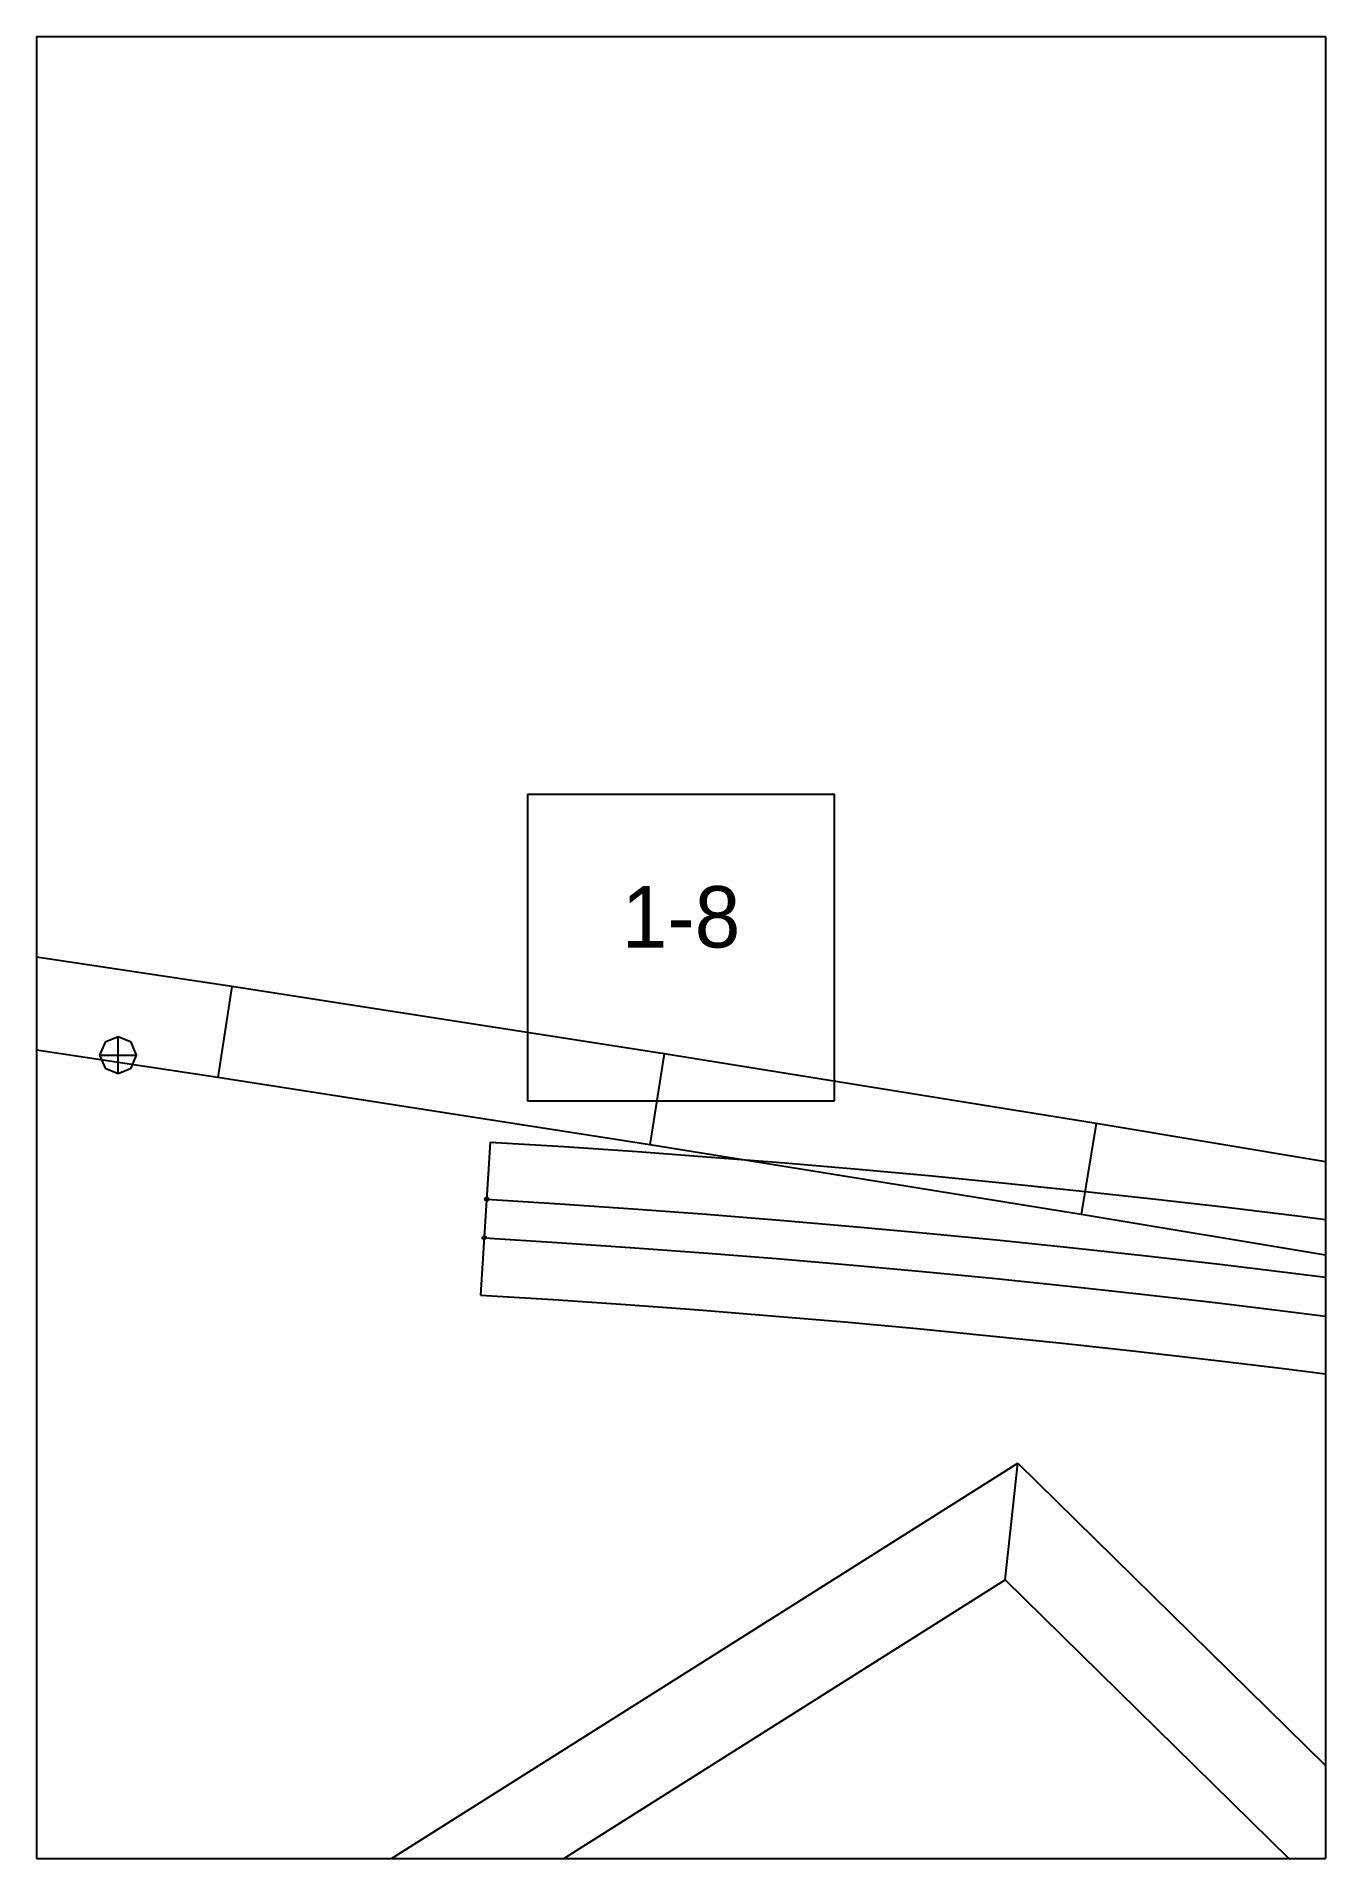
# Paper-space layout 'Plan 1-8' of a CAD drawing. Header units: metres, sheet in millimetres. Extents: x 0 to 210, y 0 to 297.
# The model-space entities are those that its viewports show. They can reach past a viewport. Long polylines and large blocks are cut down to what shows.
import ezdxf
from ezdxf.enums import TextEntityAlignment as Align

# ---------------------------------------------------------------- set-up
doc = ezdxf.new("R2010")
doc.units = ezdxf.units.M
for name, color, linetype in [('default', 7, 'Continuous'), ('mcircles', 7, 'Continuous'), ('TEXTLAYER', 7, 'Continuous'), ('VIEWPORTS', 7, 'Continuous')]:
    doc.layers.add(name, color=color, linetype=linetype)

msp = doc.modelspace()

# ---------------------------------------------------------------- linework, layer by layer
at = {"color": 9}
for p, q in [((1260, 0), (1470, 0)), ((1470, 0), (1470, -297)), ((1470, 0), (1680, 0)), ((1470, 0), (1470, -297)), ((1680, 0), (1680, -297)), ((1680, 0), (1890, 0)), ((1680, 0), (1680, -297)), ((1550, -123.5), (1600, -123.5)), ((1550, -123.5), (1550, -173.5)), ((1600, -173.5), (1600, -123.5)), ((1550, -173.5), (1600, -173.5)), ((1260, -297), (1470, -297)), ((1260, -297), (1470, -297)), ((1470, -297), (1680, -297)), ((1470, -297), (1470, -594)), ((1470, -297), (1680, -297)), ((1470, -297), (1470, -594)), ((1680, -297), (1890, -297)), ((1680, -297), (1680, -594)), ((1680, -297), (1890, -297)), ((1680, -297), (1680, -594))]:
    msp.add_line(p, q, dxfattribs=at)
at = {"layer": 'default', "color": 7, "linetype": 'Continuous'}
for p, q in [((1501.83, -154.87), (1431.5, -144.3)), ((1501.83, -154.87), (1499.56, -169.7)), ((1572.27, -165.83), (1501.83, -154.87)), ((1499.56, -169.7), (1429.32, -159.14)), ((1483.29, -163.04), (1481.17, -163.92)), ((1485.42, -163.92), (1483.29, -163.04)), ((1483.29, -169.04), (1483.29, -163.04)), ((1481.17, -163.92), (1480.29, -166.04)), ((1480.29, -166.04), (1481.17, -168.16)), ((1480.29, -166.04), (1486.29, -166.04)), ((1486.29, -166.04), (1485.42, -163.92)), ((1485.42, -168.16), (1486.29, -166.04)), ((1572.27, -165.83), (1569.92, -180.64)), ((1642.63, -177.21), (1572.27, -165.83)), ((1481.17, -168.16), (1483.29, -169.04)), ((1483.29, -169.04), (1485.42, -168.16)), ((1569.92, -180.64), (1499.56, -169.7)), ((1642.63, -177.21), (1640.2, -192.01)), ((1712.73, -188.91), (1642.63, -177.21)), ((1543.89, -180.21), (1542.34, -205.16)), ((1543.89, -180.21), (1555.89, -180.95)), ((1555.89, -180.95), (1567.89, -181.77)), ((1640.2, -192.01), (1569.92, -180.64)), ((1567.89, -181.77), (1579.89, -182.66)), ((1579.89, -182.66), (1591.89, -183.61)), ((1591.89, -183.61), (1603.89, -184.64)), ((1603.89, -184.64), (1615.89, -185.74)), ((1615.89, -185.74), (1627.89, -186.91)), ((1627.89, -186.91), (1639.89, -188.15)), ((1543.31, -189.54), (1555.25, -190.28)), ((1639.89, -188.15), (1651.88, -189.46)), ((1651.88, -189.46), (1663.88, -190.84)), ((1555.25, -190.28), (1567.2, -191.09)), ((1567.2, -191.09), (1579.14, -191.98)), ((1579.14, -191.98), (1591.09, -192.93)), ((1591.09, -192.93), (1603.03, -193.95)), ((1710.22, -203.69), (1640.2, -192.01)), ((1663.88, -190.84), (1675.88, -192.29)), ((1675.88, -192.29), (1687.88, -193.81)), ((1542.92, -195.83), (1554.82, -196.57)), ((1603.03, -193.95), (1614.98, -195.04)), ((1614.98, -195.04), (1626.93, -196.21)), ((1554.82, -196.57), (1566.73, -197.38)), ((1566.73, -197.38), (1578.64, -198.26)), ((1578.64, -198.26), (1590.55, -199.21)), ((1626.93, -196.21), (1638.87, -197.44)), ((1638.87, -197.44), (1650.82, -198.75)), ((1650.82, -198.75), (1662.76, -200.12)), ((1590.55, -199.21), (1602.46, -200.23)), ((1602.46, -200.23), (1614.37, -201.32)), ((1614.37, -201.32), (1626.28, -202.47)), ((1662.76, -200.12), (1674.71, -201.57)), ((1674.71, -201.57), (1686.65, -203.08)), ((1626.28, -202.47), (1638.19, -203.7)), ((1638.19, -203.7), (1650.1, -205)), ((1542.34, -205.16), (1554.19, -205.89)), ((1554.19, -205.89), (1566.04, -206.7)), ((1566.04, -206.7), (1577.9, -207.58)), ((1577.9, -207.58), (1589.75, -208.52)), ((1650.1, -205), (1662, -206.37)), ((1662, -206.37), (1673.91, -207.82)), ((1673.91, -207.82), (1685.82, -209.33)), ((1589.75, -208.52), (1601.61, -209.54)), ((1601.61, -209.54), (1613.46, -210.62)), ((1613.46, -210.62), (1625.32, -211.78)), ((1625.32, -211.78), (1637.17, -213)), ((1637.17, -213), (1649.03, -214.29)), ((1649.03, -214.29), (1660.88, -215.66)), ((1660.88, -215.66), (1672.74, -217.09)), ((1672.74, -217.09), (1684.59, -218.6)), ((1303.02, -439.1), (1629.85, -232.53)), ((1627.81, -251.56), (1629.85, -232.53)), ((1629.85, -232.53), (1875.35, -473.9)), ((1300.47, -458.46), (1627.81, -251.56)), ((1627.81, -251.56), (1871.77, -491.42))]:
    msp.add_line(p, q, dxfattribs=at)
at = {"layer": 'mcircles', "color": 7, "linetype": 'Continuous'}
for centre in [(1543.35, -189.5), (1542.95, -195.8)]:
    msp.add_circle(centre, 0.3, dxfattribs=at)

# ---------------------------------------------------------------- texts
at = {"layer": 'TEXTLAYER', "color": 1}
msp.add_text('1-8', height=10, dxfattribs=at).set_placement((1575, -148.5), align=Align.CENTER)

psp = doc.layouts.new('Plan 1-8')

# ---------------------------------------------------------------- viewports
at = {"layer": 'VIEWPORTS'}
psp.add_viewport(center=(105, 148.5), size=(210, 297), view_center_point=(1575, -148.5), view_height=297, dxfattribs=at)

doc.saveas('drawing.dxf')
